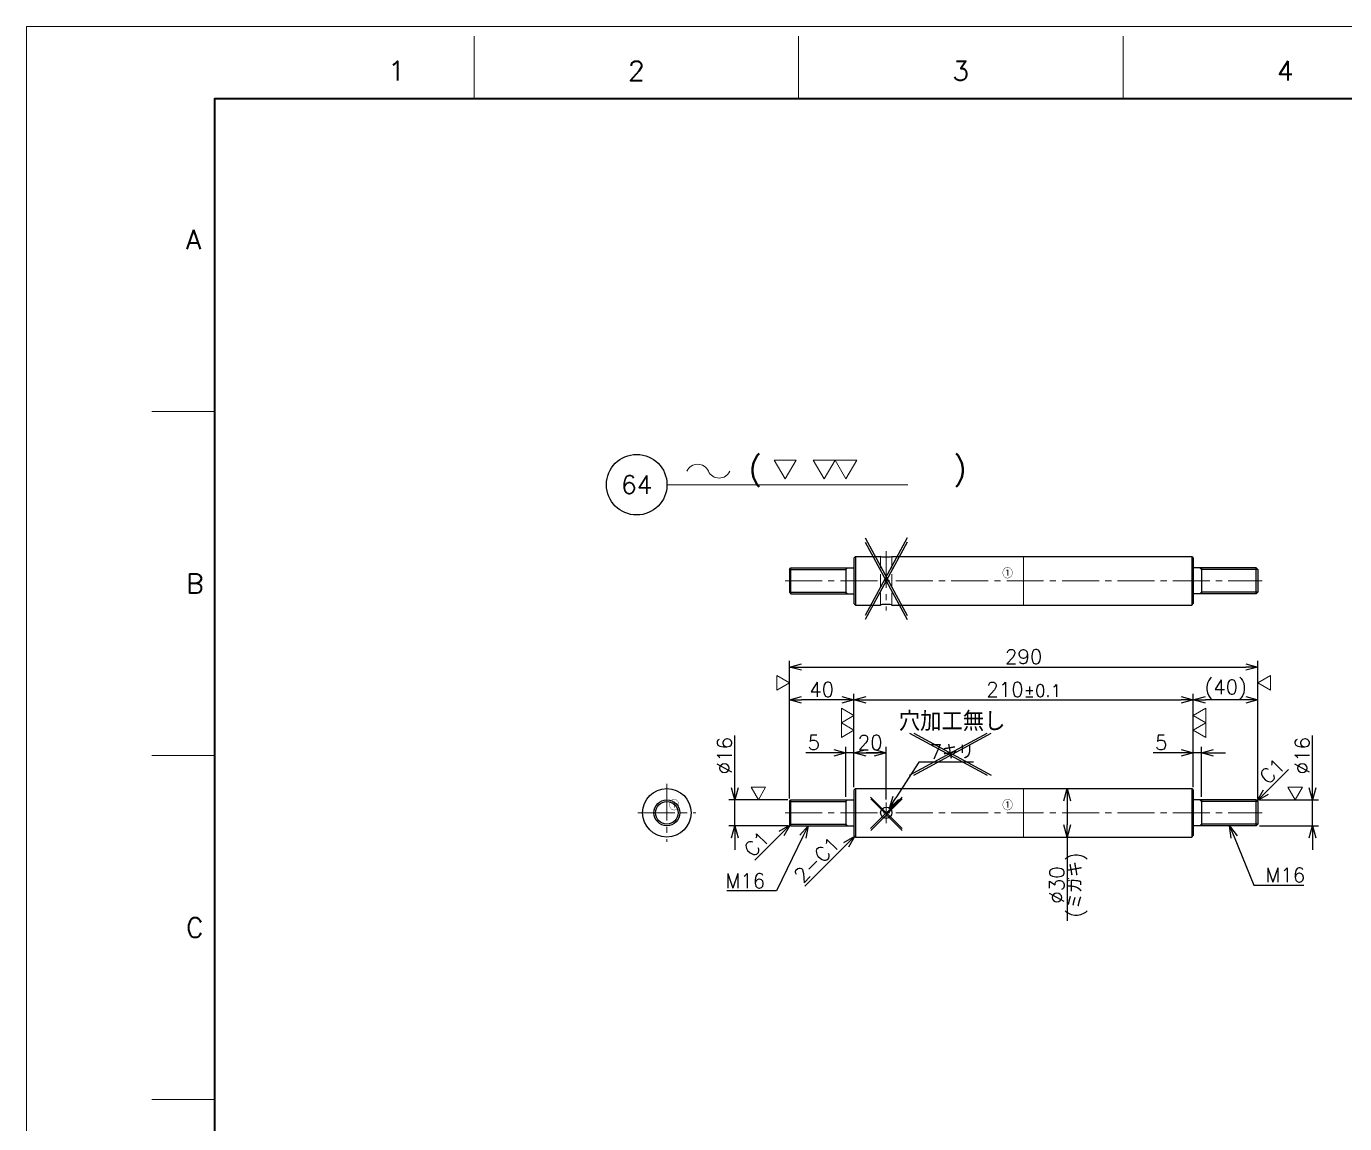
# Model space of a CAD drawing. Header units: millimetres. Extents: x 0 to 2485, y -14 to 1749.
# Drawn here: x 0 to 816, y 1069 to 1749 of the extents above; entities that cross this region are included whole.
import ezdxf
from ezdxf import colors
from ezdxf.entities.mleader import LeaderData, LeaderLine
from ezdxf.enums import TextEntityAlignment as Align
from ezdxf.math import Vec2, Vec3

# ---------------------------------------------------------------- set-up
doc = ezdxf.new("R2010")
doc.units = ezdxf.units.MM
doc.header["$LTSCALE"] = 1.2
doc.header["$PDMODE"] = 99
doc.header["$PDSIZE"] = 1
doc.linetypes.add('CENTER2', pattern=[28.575, 19.05, -3.175, 3.175, -3.175])
doc.linetypes.add('HIDDEN', pattern=[9.525, 6.35, -3.175])
for name, color, linetype, lineweight in [('04_HIDDEN', 2, 'HIDDEN', 13), ('05_CENTER', 4, 'CENTER2', 13), ('07_TEXT', 3, 'Continuous', 13), ('08_DIM', 3, 'Continuous', 13), ('90_FRAME', 5, 'Continuous', 35)]:
    doc.layers.add(name, color=color, linetype=linetype, lineweight=lineweight)
doc.layers.add('10_DRAFT', color=8, linetype='Continuous', lineweight=0, plot=False)
doc.layers.add('91_BLANK', color=5, linetype='Continuous', lineweight=0, plot=False)
doc.styles.add('KSS_TXT', font='txt.shx', dxfattribs={"bigfont": 'extfont2.shx'})
doc.styles.get("Standard").update_dxf_attribs({"font": 'txt.shx', "bigfont": 'extfont2.shx'})
doc.dimstyles.new('KSS_DIM', dxfattribs={"dimscale": 3, "dimtxt": 3, "dimasz": 2.5, "dimexe": 1.25, "dimexo": 0.625, "dimtad": 1, "dimdsep": 46, "dimtxsty": 'KSS_TXT', "dimblk": 'OPEN30', "dimcen": 0, "dimazin": 2, "dimtfac": 0.75, "dimtmove": 0, "dimatfit": 3, "dimldrblk": 'OPEN30', "dimfxl": 1.25, "dimtolj": 1, "dimarcsym": 0})
doc.dimstyles.new('KSS_DIM$3', dxfattribs={"dimscale": 3, "dimtxt": 3, "dimasz": 2.5, "dimexe": 1.25, "dimexo": 0.625, "dimtad": 1, "dimtih": 1, "dimtoh": 1, "dimdsep": 46, "dimtxsty": 'KSS_TXT', "dimblk": 'OPEN30', "dimcen": 0, "dimazin": 2, "dimtfac": 0.75, "dimtofl": 0, "dimtmove": 0, "dimatfit": 3, "dimldrblk": 'OPEN30', "dimfxl": 1.25, "dimtolj": 1, "dimarcsym": 0})

# ---------------------------------------------------------------- blocks, each defined once
blk = doc.blocks.new('AM_BALLOON1')
at = {"transparency": 16777216}
blk.add_circle((0, 0), 5, dxfattribs=at)
blk.add_attdef('B_NUMBER', text='', height=3, dxfattribs=at).set_placement((0, 0), align=Align.MIDDLE_CENTER)
blk = doc.blocks.new('_OPEN')
at = {"color": 0, "linetype": 'ByBlock'}
for p, q in [((-1, 0.17), (0, 0)), ((0, 0), (-1, -0.17)), ((0, 0), (-1, 0))]:
    blk.add_line(p, q, dxfattribs=at)
blk = doc.blocks.new('_Open30')
at = {"color": 0, "linetype": 'ByBlock', "lineweight": -2}
for p, q in [((-1, 0.27), (0, 0)), ((0, 0), (-1, -0.27)), ((0, 0), (-1, 0))]:
    blk.add_line(p, q, dxfattribs=at)
blk = doc.blocks.new('*D144')
at = {"layer": '08_DIM', "color": 0, "lineweight": -2, "transparency": 16777216}
for p, q in [((642.22, 1276.87), (647.93, 1276.87)), ((644.18, 1269.37), (644.18, 1254.37)), ((642.22, 1246.87), (647.93, 1246.87)), ((644.18, 1246.87), (644.18, 1194.97))]:
    blk.add_line(p, q, dxfattribs=at)
at = {"layer": 'Defpoints', "color": 0, "transparency": 16777216}
for p in [(640.34, 1276.87), (640.34, 1246.87), (644.18, 1246.87)]:
    blk.add_point(p, dxfattribs=at)
at = {"layer": '08_DIM', "color": 0, "lineweight": -2, "transparency": 16777216, "xscale": 7.5, "yscale": 7.5, "zscale": 7.5}
for p, rotation in [((644.18, 1276.87), 90), ((644.18, 1246.87), 270)]:
    blk.add_blockref('_Open30', p, dxfattribs=dict(at, rotation=rotation))
at = {"layer": '08_DIM', "color": 0, "transparency": 16777216, "char_height": 9, "attachment_point": 5, "rotation": 90, "style": 'KSS_TXT'}
for s, insert in [('\\A1;(ミガキ)', (650.56, 1217.17)), ('\\A1;%%C30', (637.81, 1217.17))]:
    blk.add_mtext(s, dxfattribs=dict(at, insert=insert))
blk = doc.blocks.new('*D145')
at = {"layer": '08_DIM', "color": 0, "lineweight": -2, "transparency": 16777216}
for p, q in [((714.73, 1299), (697.48, 1299)), ((722.23, 1277.74), (722.23, 1302.75)), ((727.23, 1299), (722.23, 1299)), ((727.23, 1271.74), (727.23, 1302.75)), ((734.73, 1299), (742.23, 1299))]:
    blk.add_line(p, q, dxfattribs=at)
at = {"layer": 'Defpoints', "color": 0, "transparency": 16777216}
for p in [(722.23, 1299), (722.23, 1275.87), (727.23, 1269.87)]:
    blk.add_point(p, dxfattribs=at)
at = {"layer": '08_DIM', "color": 0, "lineweight": -2, "transparency": 16777216, "xscale": 7.5, "yscale": 7.5, "zscale": 7.5}
blk.add_blockref('_Open30', (722.23, 1299), dxfattribs=at)
at = {"layer": '08_DIM', "color": 0, "lineweight": -2, "transparency": 16777216, "xscale": 7.5, "yscale": 7.5, "zscale": 7.5, "rotation": 180}
blk.add_blockref('_Open30', (727.23, 1299), dxfattribs=at)
at = {"layer": '08_DIM', "color": 0, "transparency": 16777216, "insert": (702.36, 1305.38), "char_height": 9, "attachment_point": 5, "style": 'KSS_TXT'}
blk.add_mtext('\\A1;5', dxfattribs=at)
blk = doc.blocks.new('*D146')
at = {"layer": '08_DIM', "color": 0, "lineweight": -2, "transparency": 16777216}
for p, q in [((796.04, 1277.37), (796.04, 1309.62)), ((763.11, 1269.87), (799.79, 1269.87)), ((796.04, 1253.87), (796.04, 1269.87)), ((763.11, 1253.87), (799.79, 1253.87)), ((796.04, 1246.37), (796.04, 1238.87))]:
    blk.add_line(p, q, dxfattribs=at)
at = {"layer": 'Defpoints', "color": 0, "transparency": 16777216}
for p in [(761.23, 1269.87), (796.04, 1269.87), (761.23, 1253.87)]:
    blk.add_point(p, dxfattribs=at)
at = {"layer": '08_DIM', "color": 0, "lineweight": -2, "transparency": 16777216, "xscale": 7.5, "yscale": 7.5, "zscale": 7.5}
for p, rotation in [((796.04, 1269.87), 270), ((796.04, 1253.87), 90)]:
    blk.add_blockref('_Open30', p, dxfattribs=dict(at, rotation=rotation))
at = {"layer": '08_DIM', "color": 0, "transparency": 16777216, "insert": (789.66, 1297.24), "char_height": 9, "attachment_point": 5, "rotation": 90, "style": 'KSS_TXT'}
blk.add_mtext('\\A1;%%C16', dxfattribs=at)
blk = doc.blocks.new('*D147')
at = {"layer": '08_DIM', "color": 0, "lineweight": -2, "transparency": 16777216}
for p, q in [((472.23, 1270.74), (472.23, 1355.86)), ((762.23, 1270.74), (762.23, 1355.86)), ((479.73, 1352.11), (754.73, 1352.11))]:
    blk.add_line(p, q, dxfattribs=at)
at = {"layer": 'Defpoints', "color": 0, "transparency": 16777216}
for p in [(762.23, 1352.11), (472.23, 1268.87), (762.23, 1268.87)]:
    blk.add_point(p, dxfattribs=at)
at = {"layer": '08_DIM', "color": 0, "lineweight": -2, "transparency": 16777216, "xscale": 7.5, "yscale": 7.5, "zscale": 7.5, "rotation": 180}
blk.add_blockref('_Open30', (472.23, 1352.11), dxfattribs=at)
at = {"layer": '08_DIM', "color": 0, "lineweight": -2, "transparency": 16777216, "xscale": 7.5, "yscale": 7.5, "zscale": 7.5}
blk.add_blockref('_Open30', (762.23, 1352.11), dxfattribs=at)
at = {"layer": '08_DIM', "color": 0, "transparency": 16777216, "insert": (617.23, 1358.49), "char_height": 9, "attachment_point": 5, "style": 'KSS_TXT'}
blk.add_mtext('\\A1;290', dxfattribs=at)
blk = doc.blocks.new('*D148')
at = {"layer": '08_DIM', "color": 0, "lineweight": -2, "transparency": 16777216}
for p, q in [((722.23, 1277.74), (722.23, 1335.59)), ((754.73, 1331.84), (729.73, 1331.84)), ((762.23, 1270.74), (762.23, 1335.59))]:
    blk.add_line(p, q, dxfattribs=at)
at = {"layer": 'Defpoints', "color": 0, "transparency": 16777216}
for p in [(722.23, 1331.84), (722.23, 1275.87), (762.23, 1268.87)]:
    blk.add_point(p, dxfattribs=at)
at = {"layer": '08_DIM', "color": 0, "lineweight": -2, "transparency": 16777216, "xscale": 7.5, "yscale": 7.5, "zscale": 7.5, "rotation": 180}
blk.add_blockref('_Open30', (722.23, 1331.84), dxfattribs=at)
at = {"layer": '08_DIM', "color": 0, "lineweight": -2, "transparency": 16777216, "xscale": 7.5, "yscale": 7.5, "zscale": 7.5}
blk.add_blockref('_Open30', (762.23, 1331.84), dxfattribs=at)
at = {"layer": '08_DIM', "color": 0, "transparency": 16777216, "insert": (742.23, 1338.22), "char_height": 9, "attachment_point": 5, "style": 'KSS_TXT'}
blk.add_mtext('\\A1;(40)', dxfattribs=at)
blk = doc.blocks.new('*D149')
at = {"layer": '08_DIM', "color": 0, "lineweight": -2, "transparency": 16777216}
for p, q in [((512.23, 1277.74), (512.23, 1302.75)), ((524.73, 1299), (519.73, 1299)), ((532.23, 1270.14), (532.23, 1302.75))]:
    blk.add_line(p, q, dxfattribs=at)
at = {"layer": 'Defpoints', "color": 0, "transparency": 16777216}
for p in [(512.23, 1299), (512.23, 1275.87), (532.23, 1268.26)]:
    blk.add_point(p, dxfattribs=at)
at = {"layer": '08_DIM', "color": 0, "lineweight": -2, "transparency": 16777216, "xscale": 7.5, "yscale": 7.5, "zscale": 7.5, "rotation": 180}
blk.add_blockref('_Open30', (512.23, 1299), dxfattribs=at)
at = {"layer": '08_DIM', "color": 0, "lineweight": -2, "transparency": 16777216, "xscale": 7.5, "yscale": 7.5, "zscale": 7.5}
blk.add_blockref('_Open30', (532.23, 1299), dxfattribs=at)
at = {"layer": '08_DIM', "color": 0, "transparency": 16777216, "insert": (522.23, 1305.38), "char_height": 9, "attachment_point": 5, "style": 'KSS_TXT'}
blk.add_mtext('\\A1;20', dxfattribs=at)
blk = doc.blocks.new('*D150')
at = {"layer": '08_DIM', "color": 0, "lineweight": -2, "transparency": 16777216}
for p, q in [((438.45, 1277.37), (438.45, 1309.62)), ((471.36, 1269.87), (434.7, 1269.87)), ((438.45, 1253.87), (438.45, 1269.87)), ((471.36, 1253.87), (434.7, 1253.87)), ((438.45, 1246.37), (438.45, 1238.87))]:
    blk.add_line(p, q, dxfattribs=at)
at = {"layer": 'Defpoints', "color": 0, "transparency": 16777216}
for p in [(438.45, 1269.87), (473.23, 1269.87), (473.23, 1253.87)]:
    blk.add_point(p, dxfattribs=at)
at = {"layer": '08_DIM', "color": 0, "lineweight": -2, "transparency": 16777216, "xscale": 7.5, "yscale": 7.5, "zscale": 7.5}
for p, rotation in [((438.45, 1269.87), 270), ((438.45, 1253.87), 90)]:
    blk.add_blockref('_Open30', p, dxfattribs=dict(at, rotation=rotation))
at = {"layer": '08_DIM', "color": 0, "transparency": 16777216, "insert": (432.07, 1297.24), "char_height": 9, "attachment_point": 5, "rotation": 90, "style": 'KSS_TXT'}
blk.add_mtext('\\A1;%%C16', dxfattribs=at)
blk = doc.blocks.new('*D151')
at = {"layer": '08_DIM', "color": 0, "lineweight": -2, "transparency": 16777216}
for p, q in [((472.23, 1270.74), (472.23, 1335.59)), ((504.73, 1331.84), (479.73, 1331.84)), ((512.23, 1277.74), (512.23, 1335.59))]:
    blk.add_line(p, q, dxfattribs=at)
at = {"layer": 'Defpoints', "color": 0, "transparency": 16777216}
for p in [(472.23, 1331.84), (512.23, 1275.87), (472.23, 1268.87)]:
    blk.add_point(p, dxfattribs=at)
at = {"layer": '08_DIM', "color": 0, "lineweight": -2, "transparency": 16777216, "xscale": 7.5, "yscale": 7.5, "zscale": 7.5, "rotation": 180}
blk.add_blockref('_Open30', (472.23, 1331.84), dxfattribs=at)
at = {"layer": '08_DIM', "color": 0, "lineweight": -2, "transparency": 16777216, "xscale": 7.5, "yscale": 7.5, "zscale": 7.5}
blk.add_blockref('_Open30', (512.23, 1331.84), dxfattribs=at)
at = {"layer": '08_DIM', "color": 0, "transparency": 16777216, "insert": (492.23, 1338.22), "char_height": 9, "attachment_point": 5, "style": 'KSS_TXT'}
blk.add_mtext('\\A1;40', dxfattribs=at)
blk = doc.blocks.new('*D152')
at = {"layer": '08_DIM', "color": 0, "lineweight": -2, "transparency": 16777216}
for p, q in [((512.23, 1277.74), (512.23, 1335.59)), ((519.73, 1331.84), (714.73, 1331.84)), ((722.23, 1277.74), (722.23, 1335.59))]:
    blk.add_line(p, q, dxfattribs=at)
at = {"layer": 'Defpoints', "color": 0, "transparency": 16777216}
for p in [(722.23, 1331.84), (512.23, 1275.87), (722.23, 1275.87)]:
    blk.add_point(p, dxfattribs=at)
at = {"layer": '08_DIM', "color": 0, "lineweight": -2, "transparency": 16777216, "xscale": 7.5, "yscale": 7.5, "zscale": 7.5, "rotation": 180}
blk.add_blockref('_Open30', (512.23, 1331.84), dxfattribs=at)
at = {"layer": '08_DIM', "color": 0, "lineweight": -2, "transparency": 16777216, "xscale": 7.5, "yscale": 7.5, "zscale": 7.5}
blk.add_blockref('_Open30', (722.23, 1331.84), dxfattribs=at)
at = {"layer": '08_DIM', "color": 0, "transparency": 16777216, "insert": (617.23, 1338.22), "char_height": 9, "attachment_point": 5, "style": 'KSS_TXT'}
blk.add_mtext('210{\\H7.500000;%%p0.1}', dxfattribs=at)
blk = doc.blocks.new('*D176')
at = {"layer": '08_DIM', "color": 0, "lineweight": -2, "transparency": 16777216}
for p, q in [((552.28, 1293.18), (538.16, 1271.13)), ((586.11, 1293.18), (552.28, 1293.18))]:
    blk.add_line(p, q, dxfattribs=at)
at = {"layer": 'Defpoints', "color": 0, "transparency": 16777216}
for p in [(534.12, 1264.82), (530.35, 1258.92)]:
    blk.add_point(p, dxfattribs=at)
at = {"layer": '08_DIM', "color": 0, "lineweight": -2, "transparency": 16777216, "xscale": 7.5, "yscale": 7.5, "zscale": 7.5, "rotation": 237.3665569101739}
blk.add_blockref('_Open30', (534.12, 1264.82), dxfattribs=at)
at = {"layer": '08_DIM', "color": 0, "transparency": 16777216, "insert": (572.76, 1299.56), "char_height": 9, "attachment_point": 5, "style": 'KSS_TXT'}
blk.add_mtext('\\A1;7キリ', dxfattribs=at)
blk = doc.blocks.new('*D177')
at = {"layer": '08_DIM', "color": 0, "lineweight": -2, "transparency": 16777216}
blk.add_line((467.43, 1249.07), (450.89, 1232.52), dxfattribs=at)
at = {"layer": 'Defpoints', "color": 0, "transparency": 16777216}
for p in [(472.73, 1254.37), (440.18, 1221.81), (440.18, 1221.81)]:
    blk.add_point(p, dxfattribs=at)
at = {"layer": '08_DIM', "color": 0, "lineweight": -2, "transparency": 16777216, "xscale": 7.5, "yscale": 7.5, "zscale": 7.5, "rotation": 44.99994704649569}
blk.add_blockref('_Open30', (472.73, 1254.37), dxfattribs=at)
at = {"layer": '08_DIM', "color": 0, "transparency": 16777216, "insert": (451.95, 1242.6), "char_height": 9, "attachment_point": 5, "rotation": 44.99995, "style": 'KSS_TXT'}
blk.add_mtext('\\A1;C1', dxfattribs=at)
blk = doc.blocks.new('*D178')
at = {"layer": '08_DIM', "color": 0, "lineweight": -2, "transparency": 16777216}
blk.add_line((507.43, 1242.07), (481.75, 1216.38), dxfattribs=at)
at = {"layer": 'Defpoints', "color": 0, "transparency": 16777216}
for p in [(512.73, 1247.37), (487.57, 1222.21), (487.57, 1222.21)]:
    blk.add_point(p, dxfattribs=at)
at = {"layer": '08_DIM', "color": 0, "lineweight": -2, "transparency": 16777216, "xscale": 7.5, "yscale": 7.5, "zscale": 7.5, "rotation": 44.9999713521148}
blk.add_blockref('_Open30', (512.73, 1247.37), dxfattribs=at)
at = {"layer": '08_DIM', "color": 0, "transparency": 16777216, "insert": (489.17, 1232.82), "char_height": 9, "attachment_point": 5, "rotation": 44.99997, "style": 'KSS_TXT'}
blk.add_mtext('\\A1;2-C1', dxfattribs=at)
blk = doc.blocks.new('*D179')
at = {"layer": '08_DIM', "color": 0, "lineweight": -2, "transparency": 16777216}
blk.add_line((767.04, 1274.67), (781.1, 1288.74), dxfattribs=at)
at = {"layer": 'Defpoints', "color": 0, "transparency": 16777216}
for p in [(789.33, 1296.97), (789.33, 1296.97), (761.73, 1269.37)]:
    blk.add_point(p, dxfattribs=at)
at = {"layer": '08_DIM', "color": 0, "lineweight": -2, "transparency": 16777216, "xscale": 7.5, "yscale": 7.5, "zscale": 7.5, "rotation": 224.9999470464956}
blk.add_blockref('_Open30', (761.73, 1269.37), dxfattribs=at)
at = {"layer": '08_DIM', "color": 0, "transparency": 16777216, "insert": (771.02, 1287.68), "char_height": 9, "attachment_point": 5, "rotation": 44.99995, "style": 'KSS_TXT'}
blk.add_mtext('\\A1;C1', dxfattribs=at)
blk = doc.blocks.new('*D180')
at = {"layer": '08_DIM', "color": 0, "lineweight": -2, "transparency": 16777216}
for p, q in [((499.73, 1299), (482.48, 1299)), ((507.23, 1271.74), (507.23, 1302.75)), ((512.23, 1299), (507.23, 1299)), ((512.23, 1277.74), (512.23, 1302.75)), ((519.73, 1299), (527.23, 1299))]:
    blk.add_line(p, q, dxfattribs=at)
at = {"layer": 'Defpoints', "color": 0, "transparency": 16777216}
for p in [(507.23, 1299), (512.23, 1275.87), (507.23, 1269.87)]:
    blk.add_point(p, dxfattribs=at)
at = {"layer": '08_DIM', "color": 0, "lineweight": -2, "transparency": 16777216, "xscale": 7.5, "yscale": 7.5, "zscale": 7.5}
blk.add_blockref('_Open30', (507.23, 1299), dxfattribs=at)
at = {"layer": '08_DIM', "color": 0, "lineweight": -2, "transparency": 16777216, "xscale": 7.5, "yscale": 7.5, "zscale": 7.5, "rotation": 180}
blk.add_blockref('_Open30', (512.23, 1299), dxfattribs=at)
at = {"layer": '08_DIM', "color": 0, "transparency": 16777216, "insert": (487.36, 1305.38), "char_height": 9, "attachment_point": 5, "style": 'KSS_TXT'}
blk.add_mtext('\\A1;5', dxfattribs=at)
blk = doc.blocks.new('p1ba01')
for p, q in [((0, 0), (-1.5, 2.6)), ((-1.5, 2.6), (1.5, 2.6)), ((1.5, 2.6), (0, 0))]:
    blk.add_line(p, q)
blk = doc.blocks.new('p1ba02')
for p, q in [((-1.5, 2.6), (1.5, 2.6)), ((0, 0), (-1.5, 2.6)), ((1.5, 2.6), (0, 0)), ((3, 0), (1.5, 2.6)), ((1.5, 2.6), (4.5, 2.6)), ((4.5, 2.6), (3, 0))]:
    blk.add_line(p, q)
blk = doc.blocks.new('p1ba05')
for centre, start, end in [((-2.95, 0.29), 24.2276, 155.5758), ((0, 1.62), 204.2276, 335.5758)]:
    blk.add_arc(centre, 1.62, start, end)

msp = doc.modelspace()

# ---------------------------------------------------------------- linework, layer by layer
at = {"color": 1}
for p, q in [((519.245, 1432.077), (545.22, 1384.078)), ((545.22, 1432.077), (519.245, 1384.078)), ((519.245, 1429.465), (545.22, 1381.465)), ((545.22, 1429.465), (519.245, 1381.465)), ((546.579, 1285.168), (594.578, 1311.143)), ((546.579, 1311.143), (594.578, 1285.168)), ((549.191, 1285.168), (597.19, 1311.143)), ((549.191, 1311.143), (597.19, 1285.168)), ((522.502, 1271.6), (541.964, 1252.138)), ((522.502, 1252.138), (541.964, 1271.6)), ((522.6, 1270.426), (542.062, 1250.964)), ((522.6, 1250.964), (542.062, 1270.426))]:
    msp.add_line(p, q, dxfattribs=at)
at = {"color": 0}
for p, q in [((513.233, 1420.465), (512.233, 1419.465)), ((513.233, 1420.465), (528.733, 1420.465)), ((513.233, 1420.465), (513.233, 1390.465)), ((535.733, 1420.465), (721.233, 1420.465)), ((721.233, 1420.465), (721.233, 1390.465)), ((721.233, 1420.465), (722.233, 1419.465)), ((472.233, 1412.465), (473.233, 1413.465)), ((472.233, 1412.465), (507.233, 1412.465)), ((472.233, 1412.465), (472.233, 1398.465)), ((473.233, 1413.465), (512.233, 1413.465)), ((473.233, 1397.465), (473.233, 1413.465)), ((507.233, 1413.465), (507.233, 1397.465)), ((507.233, 1412.465), (508.233, 1413.465)), ((512.233, 1419.465), (512.233, 1391.465)), ((722.233, 1419.465), (722.233, 1391.465)), ((761.233, 1413.465), (722.233, 1413.465)), ((727.233, 1412.465), (726.233, 1413.465)), ((727.233, 1413.465), (727.233, 1397.465)), ((762.233, 1412.465), (727.233, 1412.465)), ((761.233, 1397.465), (761.233, 1413.465)), ((762.233, 1412.465), (761.233, 1413.465)), ((762.233, 1412.465), (762.233, 1398.465)), ((472.233, 1398.465), (507.233, 1398.465)), ((472.233, 1398.465), (473.233, 1397.465)), ((473.233, 1397.465), (512.233, 1397.465)), ((507.233, 1398.465), (508.233, 1397.465)), ((761.233, 1397.465), (722.233, 1397.465)), ((727.233, 1398.465), (726.233, 1397.465)), ((762.233, 1398.465), (727.233, 1398.465)), ((762.233, 1398.465), (761.233, 1397.465)), ((512.233, 1391.465), (513.233, 1390.465)), ((513.233, 1390.465), (528.733, 1390.465)), ((535.733, 1390.465), (721.233, 1390.465)), ((721.233, 1390.465), (722.233, 1391.465)), ((513.233, 1276.869), (512.233, 1275.869)), ((512.233, 1275.869), (512.233, 1247.869)), ((513.233, 1276.869), (721.233, 1276.869)), ((513.233, 1276.869), (513.233, 1246.869)), ((721.233, 1276.869), (721.233, 1246.869)), ((721.233, 1276.869), (722.233, 1275.869)), ((722.233, 1275.869), (722.233, 1247.869)), ((472.233, 1268.869), (473.233, 1269.869)), ((472.233, 1268.869), (507.233, 1268.869)), ((472.233, 1268.869), (472.233, 1254.869)), ((473.233, 1269.869), (512.233, 1269.869)), ((473.233, 1253.869), (473.233, 1269.869)), ((507.233, 1269.869), (507.233, 1253.869)), ((507.233, 1268.869), (508.233, 1269.869)), ((761.233, 1269.869), (722.233, 1269.869)), ((727.233, 1268.869), (726.233, 1269.869)), ((727.233, 1269.869), (727.233, 1253.869)), ((762.233, 1268.869), (727.233, 1268.869)), ((761.233, 1253.869), (761.233, 1269.869)), ((762.233, 1268.869), (761.233, 1269.869)), ((762.233, 1268.869), (762.233, 1254.869)), ((472.233, 1254.869), (507.233, 1254.869)), ((472.233, 1254.869), (473.233, 1253.869)), ((473.233, 1253.869), (512.233, 1253.869)), ((507.233, 1254.869), (508.233, 1253.869)), ((761.233, 1253.869), (722.233, 1253.869)), ((727.233, 1254.869), (726.233, 1253.869)), ((762.233, 1254.869), (727.233, 1254.869)), ((762.233, 1254.869), (761.233, 1253.869)), ((512.233, 1247.869), (513.233, 1246.869)), ((513.233, 1246.869), (721.233, 1246.869)), ((721.233, 1246.869), (722.233, 1247.869))]:
    msp.add_line(p, q, dxfattribs=at)
for centre, radius in [((396.422, 1261.869), 15), ((396.422, 1261.869), 8), ((396.422, 1261.869), 7), ((532.233, 1261.869), 3.5)]:
    msp.add_circle(centre, radius, dxfattribs=at)
at = {"color": 0, "extrusion": (0, 0, -1)}
msp.add_ellipse((532.233, 1420.465), major_axis=(-3.5, 0), ratio=0.1182857, start_param=3.1415927, end_param=6.2831853, dxfattribs=at)
at = {"color": 0}
msp.add_ellipse((532.233, 1390.465), major_axis=(-3.5, 0), ratio=0.1182857, start_param=3.1415927, end_param=6.2831853, dxfattribs=at)
at = {"layer": '04_HIDDEN'}
for p, q in [((528.733, 1390.465), (528.733, 1420.465)), ((535.733, 1390.465), (535.733, 1420.465))]:
    msp.add_line(p, q, dxfattribs=at)
at = {"layer": '05_CENTER'}
for p, q in [((532.233, 1423.904), (532.233, 1387.026)), ((469.578, 1405.465), (764.888, 1405.465)), ((396.422, 1279.869), (396.422, 1243.869)), ((532.233, 1268.264), (532.233, 1255.474)), ((378.422, 1261.869), (414.422, 1261.869)), ((469.578, 1261.869), (764.888, 1261.869))]:
    msp.add_line(p, q, dxfattribs=at)
at = {"layer": '08_DIM'}
msp.add_line((396.52, 1464.967), (545.495, 1464.967), dxfattribs=at)
at = {"layer": '10_DRAFT'}
for p, q in [((617.233, 1420.465), (617.233, 1390.465)), ((617.233, 1276.869), (617.233, 1246.869))]:
    msp.add_line(p, q, dxfattribs=at)
at = {"layer": '90_FRAME', "color": 4, "lineweight": 13}
for p, q in [((277.126, 1703.874), (277.126, 1742.759)), ((477.926, 1703.874), (477.926, 1742.759)), ((678.727, 1703.874), (678.727, 1742.759)), ((116.538, 1510.268), (77.652, 1510.268)), ((116.538, 1297.276), (77.652, 1297.276)), ((116.538, 1084.284), (77.652, 1084.284))]:
    msp.add_line(p, q, dxfattribs=at)
at = {"layer": '90_FRAME'}
msp.add_lwpolyline([(116.538, 38.712), (2445.717, 38.712), (2445.717, 1703.874), (116.538, 1703.874)], close=True, dxfattribs=at)
at = {"layer": '91_BLANK'}
msp.add_lwpolyline([(0, 0), (2484.603, 0), (2484.603, 1748.759), (0, 1748.759)], close=True, dxfattribs=at)

# ---------------------------------------------------------------- block references
at = {"layer": '08_DIM'}
for name, p, xscale, yscale, zscale in [('p1ba05', (428.739, 1469.07), 4.5, 4.5, 4.5), ('p1ba01', (469.657, 1468.544), 4.5, 4.5, 4.5), ('p1ba02', (493.736, 1468.544), 4.5, 4.5, 4.5), ('p1ba01', (453.028, 1269.869), 3, 3, 3), ('p1ba01', (785.32, 1269.869), 3, 3, 3)]:
    msp.add_blockref(name, p, dxfattribs=dict(at, xscale=xscale, yscale=yscale, zscale=zscale))
at = {"layer": '08_DIM', "yscale": 3, "zscale": 3}
for name, p, xscale, rotation in [('p1ba01', (472.233, 1342.277), 3, 90), ('p1ba01', (762.233, 1342.277), -3, 270), ('p1ba02', (512.233, 1313.079), 3, 90), ('p1ba02', (722.233, 1313.079), -3, 270)]:
    msp.add_blockref(name, p, dxfattribs=dict(at, xscale=xscale, rotation=rotation))

# ---------------------------------------------------------------- texts
at = {"layer": '07_TEXT', "style": 'KSS_TXT'}
msp.add_text('(         )', height=13.5, dxfattribs=at).set_placement((447.184, 1468.205))
at = {"layer": '07_TEXT', "color": 1, "ltscale": 2, "insert": (539.954, 1324.487), "char_height": 12, "attachment_point": 1}
msp.add_mtext_dynamic_manual_height_columns('穴加工無し', width=166.98551, gutter_width=15, heights=[17.934], dxfattribs=at)
at = {"layer": '10_DRAFT', "style": 'KSS_TXT'}
for p in [(603.983, 1407.077), (397.59, 1263.481), (603.983, 1263.481)]:
    msp.add_text('①', height=6, dxfattribs=at).set_placement(p)
at = {"layer": '90_FRAME', "color": 0, "lineweight": 13, "style": 'KSS_TXT'}
for s, p in [('1', (229.13, 1711.619)), ('2', (377.526, 1711.619)), ('3', (578.326, 1711.619)), ('4', (779.127, 1711.619))]:
    msp.add_text(s, height=12, dxfattribs=at).set_placement(p, align=Align.BOTTOM_CENTER)
for s, p in [('A', (98.872, 1616.764)), ('B', (98.872, 1403.772)), ('C', (98.872, 1190.78))]:
    msp.add_text(s, height=12, dxfattribs=at).set_placement(p, align=Align.MIDDLE_LEFT)

# ---------------------------------------------------------------- dimensions: what is measured, and where the dimension line sits
at = {"layer": '08_DIM'}
for base, p1, p2, picture, middle in [((762.233, 1352.115), (472.233, 1268.869), (762.233, 1268.869), '*D147', (617.233, 1358.49)), ((472.233, 1331.842), (512.233, 1275.869), (472.233, 1268.869), '*D151', (492.233, 1338.217)), ((507.233, 1299.002), (512.233, 1275.869), (507.233, 1269.869), '*D180', (487.358, 1305.383)), ((512.233, 1299.002), (532.233, 1268.264), (512.233, 1275.869), '*D149', (522.233, 1305.377))]:
    dim = msp.add_linear_dim(base=base, p1=p1, p2=p2, dimstyle='KSS_DIM', dxfattribs=at)
    dim.commit()
    dim.dimension.update_dxf_attribs({"geometry": picture, "text_midpoint": middle})
dim = msp.add_linear_dim(base=(722.233, 1331.842), p1=(512.233, 1275.869), p2=(722.233, 1275.869), dimstyle='KSS_DIM', override={"dimpost": '', "dimtol": 1, "dimlim": 0, "dimtp": 0.1, "dimtm": 0.1, "dimtfac": 0.833333, "dimtdec": 2, "dimtolj": 0, "dimtzin": 8}, dxfattribs=at)
dim.commit()
dim.dimension.update_dxf_attribs({"geometry": '*D152', "text_midpoint": (617.233, 1338.217)})
dim = msp.add_linear_dim(base=(722.233, 1331.842), p1=(762.233, 1268.869), p2=(722.233, 1275.869), text='(<>)', dimstyle='KSS_DIM', dxfattribs=at)
dim.commit()
dim.dimension.update_dxf_attribs({"geometry": '*D148', "text_midpoint": (742.233, 1338.217)})
for base, p1, p2, picture, middle in [((438.449, 1269.869), (473.233, 1253.869), (473.233, 1269.869), '*D150', (432.074, 1297.244)), ((796.035, 1269.869), (761.233, 1253.869), (761.233, 1269.869), '*D146', (789.66, 1297.244))]:
    dim = msp.add_linear_dim(base=base, p1=p1, p2=p2, angle=270, text='%%C<>', dimstyle='KSS_DIM', dxfattribs=at)
    dim.commit()
    dim.dimension.update_dxf_attribs({"geometry": picture, "text_midpoint": middle})
dim = msp.add_diameter_dim_2p(p1=(530.345, 1258.922), p2=(534.12, 1264.817), text='<>キリ', dimstyle='KSS_DIM$3', override={"dimpost": '<>', "dimtix": 1, "dimarcsym": 1}, dxfattribs=at)
dim.commit()
dim.dimension.update_dxf_attribs({"geometry": '*D176', "text_midpoint": (572.758, 1293.181), "dimtype": 163})
dim = msp.add_linear_dim(base=(722.233, 1299.002), p1=(727.233, 1269.869), p2=(722.233, 1275.869), angle=180, dimstyle='KSS_DIM', dxfattribs=at)
dim.commit()
dim.dimension.update_dxf_attribs({"geometry": '*D145', "text_midpoint": (702.358, 1305.383)})
for p1, p2, picture, middle in [((761.733, 1269.369), (789.331, 1296.968), '*D179', (771.024, 1287.676)), ((472.733, 1254.369), (440.178, 1221.814), '*D177', (451.947, 1242.6))]:
    dim = msp.add_aligned_dim(p1=p1, p2=p2, distance=0, text='C1', dimstyle='KSS_DIM', override={"dimse1": 1, "dimse2": 1, "dimsd2": 1, "dimarcsym": 1}, dxfattribs=at)
    dim.commit()
    dim.dimension.update_dxf_attribs({"geometry": picture, "text_midpoint": middle})
dim = msp.add_linear_dim(base=(644.18, 1246.869), p1=(640.342, 1276.869), p2=(640.342, 1246.869), angle=90, text='%%C<>', dimstyle='KSS_DIM', override={"dimpost": '\\X(ミガキ)'}, dxfattribs=at)
dim.commit()
dim.dimension.update_dxf_attribs({"geometry": '*D144', "text_midpoint": (637.805, 1217.169)})
dim = msp.add_linear_dim(base=(487.574, 1222.211), p1=(512.733, 1247.369), p2=(487.574, 1222.211), angle=224.999971, text='2-C1', dimstyle='KSS_DIM', override={"dimse1": 1, "dimse2": 1, "dimsd2": 1, "dimarcsym": 1}, dxfattribs=at)
dim.commit()
dim.dimension.update_dxf_attribs({"geometry": '*D178', "text_midpoint": (493.678, 1228.315), "dimtype": 161})

# ---------------------------------------------------------------- leaders
ml = msp.add_multileader_block('Standard', dxfattribs=at)
ml.set_content('AM_BALLOON1', color=256, scale=3.75)
ml.set_attribute('B_NUMBER', '64', width=0)
ml.set_leader_properties(color=256, linetype='ByLayer', lineweight=-1)
ml.set_arrow_properties(name='OPEN')
ml.build(insert=Vec2(0, 0))
ml.multileader.update_dxf_attribs({"leader_type": 0, "has_dogleg": 0, "text_right_attachment_type": 6, "dogleg_length": 0, "arrow_head_size": 7.5, "scale": 2.5, "block_connection_type": 1})
ctx = ml.context
ctx.base_point, ctx.scale, ctx.char_height, ctx.arrow_head_size, ctx.landing_gap_size, ctx.plane_origin = Vec3(377.743, 1464.992), 2.5, 15, 7.5, 7.5, Vec3(377.743, 1464.992)
ctx.right_attachment, ctx.attachment_type = 6, 1
notes = []
notes.append((ctx, [(0, (0, 0, 0), (0, 0), (1, 0), 1, [])]))
ctx.block.insert = Vec3(377.743, 1464.992)
ml = msp.add_multileader_block('Standard', dxfattribs=at)
ml.set_content('AM_BALLOON1', color=256, scale=3.75)
ml.set_attribute('B_NUMBER', '65', width=0)
ml.set_leader_properties(color=256, linetype='ByLayer', lineweight=-1)
ml.set_arrow_properties(name='OPEN')
ml.build(insert=Vec2(0, 0))
ml.multileader.update_dxf_attribs({"leader_type": 0, "has_dogleg": 0, "text_right_attachment_type": 6, "dogleg_length": 0, "arrow_head_size": 7.5, "scale": 2.5, "block_connection_type": 1})
ctx = ml.context
ctx.base_point, ctx.scale, ctx.char_height, ctx.arrow_head_size, ctx.landing_gap_size, ctx.plane_origin = Vec3(1061.073, 1464.992), 2.5, 15, 7.5, 7.5, Vec3(1061.073, 1464.992)
ctx.right_attachment, ctx.attachment_type = 6, 1
notes.append((ctx, [(0, (0, 0, 0), (0, 0), (1, 0), 1, [])]))
ctx.block.insert = Vec3(1061.073, 1464.992)
ml = msp.add_multileader_block('Standard', dxfattribs=at)
ml.set_content('AM_BALLOON1', color=256, scale=3.75)
ml.set_attribute('B_NUMBER', '66', width=0)
ml.set_leader_properties(color=256, linetype='ByLayer', lineweight=-1)
ml.set_arrow_properties(name='OPEN')
ml.build(insert=Vec2(0, 0))
ml.multileader.update_dxf_attribs({"leader_type": 0, "has_dogleg": 0, "text_right_attachment_type": 6, "dogleg_length": 0, "arrow_head_size": 7.5, "scale": 2.5, "block_connection_type": 1})
ctx = ml.context
ctx.base_point, ctx.scale, ctx.char_height, ctx.arrow_head_size, ctx.landing_gap_size, ctx.plane_origin = Vec3(1722.192, 1464.992), 2.5, 15, 7.5, 7.5, Vec3(1722.192, 1464.992)
ctx.right_attachment, ctx.attachment_type = 6, 1
notes.append((ctx, [(0, (0, 0, 0), (0, 0), (1, 0), 1, [])]))
ctx.block.insert = Vec3(1722.192, 1464.992)
ml = msp.add_multileader_mtext('Standard', dxfattribs=at)
ml.set_content('M16', color=256)
ml.set_leader_properties()
ml.set_arrow_properties(name='OPEN30')
ml.build(insert=Vec2(0, 0))
ml.multileader.update_dxf_attribs({"text_left_attachment_type": 6, "text_right_attachment_type": 6, "dogleg_length": 0.36, "arrow_head_size": 7.5, "scale": 3})
ctx = ml.context
ctx.base_point, ctx.scale, ctx.char_height, ctx.arrow_head_size, ctx.landing_gap_size, ctx.plane_origin = Vec3(430.272, 1213.448), 3, 9, 7.5, 6, Vec3(489.733, 1254.869)
ctx.left_attachment, ctx.right_attachment, ctx.text_align_type = 6, 6, 2
notes.append((ctx, [(0, (1, 1, 0), (464.352, 1213.448), (-1, 0), 1.08, [(0, [(483.842, 1253.869)], 0, [])])]))
ctx.mtext.insert, ctx.mtext.alignment, ctx.mtext.flow_direction = Vec3(457.272, 1224.248), 3, 5
ml = msp.add_multileader_mtext('Standard', dxfattribs=at)
ml.set_content('M16', color=256)
ml.set_leader_properties()
ml.set_arrow_properties(name='OPEN30')
ml.build(insert=Vec2(0, 0))
ml.multileader.update_dxf_attribs({"text_left_attachment_type": 6, "text_right_attachment_type": 6, "dogleg_length": 0.36, "arrow_head_size": 7.5, "scale": 3})
ctx = ml.context
ctx.base_point, ctx.scale, ctx.char_height, ctx.arrow_head_size, ctx.landing_gap_size, ctx.plane_origin = Vec3(760.804, 1217.069), 3, 9, 7.5, 6, Vec3(744.733, 1254.869)
ctx.left_attachment, ctx.right_attachment = 6, 6
notes.append((ctx, [(0, (1, 1, 0), (759.724, 1217.069), (1, 0), 1.08, [(0, [(744.733, 1253.869)], 0, [])])]))
ctx.mtext.insert, ctx.mtext.flow_direction = Vec3(766.804, 1227.869), 5
for ctx, leaders in notes:
    for number, flags, end, landing, length, lines in leaders:
        leader = LeaderData()
        leader.index, (leader.has_last_leader_line, leader.has_dogleg_vector, leader.attachment_direction) = number, flags
        leader.last_leader_point, leader.dogleg_vector, leader.dogleg_length = Vec3(end), Vec3(landing), length
        for number, points, colour, breaks in lines:
            line = LeaderLine()
            line.index, line.vertices, line.color, line.breaks = number, Vec3.list(points), colors.encode_raw_color(colour), breaks
            leader.lines.append(line)
        ctx.leaders.append(leader)

doc.saveas('drawing.dxf')
